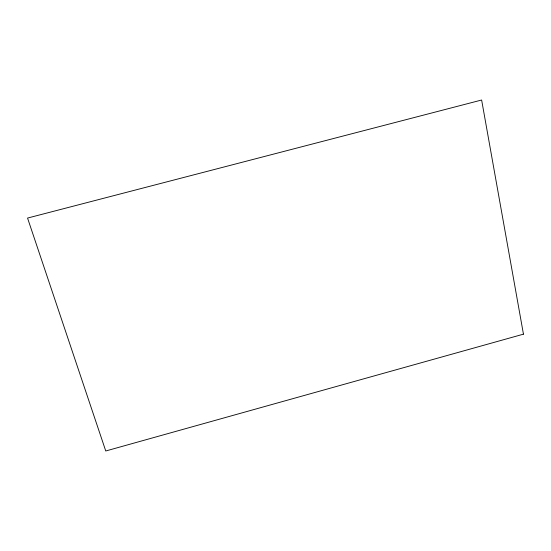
<?xml version="1.0" encoding="UTF-8"?>
<svg xmlns="http://www.w3.org/2000/svg" width="551" height="551" viewBox="0 0 551 551"><rect width="100%" height="100%" fill="white"/><g stroke="black" fill="none" stroke-linecap="round" stroke-linejoin="round"><path stroke-width="0.83" d="M523.45 334.161L105.758 450.987L27.55 218.065L481.629 100.013L523.45 334.161"/></g></svg>
